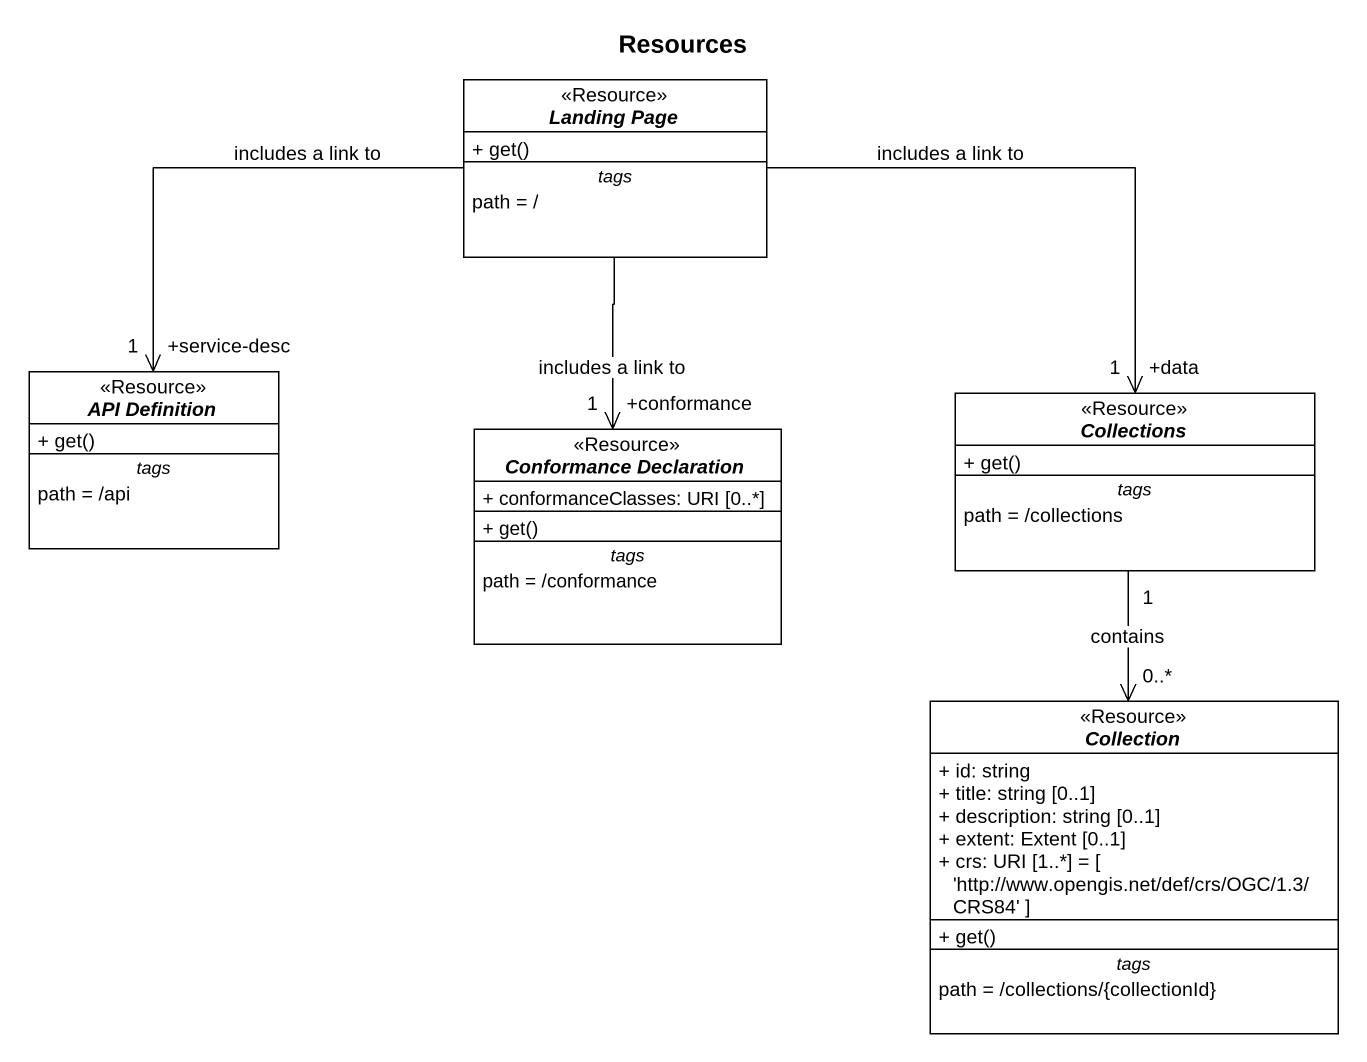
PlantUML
@startuml
title Resources
hide circle
hide empty members
skinparam classAttributeIconSize 0
interface "Landing Page" as Landing_Page <<Resource>> #FFFFFF {
  + get()
  -- tags --
  path = /
}
interface "API Definition" as API_Definition <<Resource>> #FFFFFF {
  + get()
  -- tags --
  path = /api
}
interface "Collections" as Collections_ <<Resource>> #FFFFFF {
  + get()
  -- tags --
  path = /collections
}
interface "Conformance Declaration" as Conformance_Declaration <<Resource>> #FFFFFF {
  + conformanceClasses: URI [0..*]
  --
  + get()
  -- tags --
  path = /conformance
}
interface Collection <<Resource>> #FFFFFF {
  + id: string
  + title: string [0..1]
  + description: string [0..1]
  + extent: Extent [0..1]
  + crs: URI [1..*] = [ 'http://www.opengis.net/def/crs/OGC/1.3/CRS84' ]
  --
  + get()
  -- tags --
  path = /collections/{collectionId}
}
Landing_Page --> "+service-desc\n1" API_Definition : includes a link to
Landing_Page --> "+data\n1" Collections_ : includes a link to
Landing_Page --> "+conformance\n1" Conformance_Declaration : includes a link to
Collections_ "1" --> "0..*" Collection : contains
@enduml
